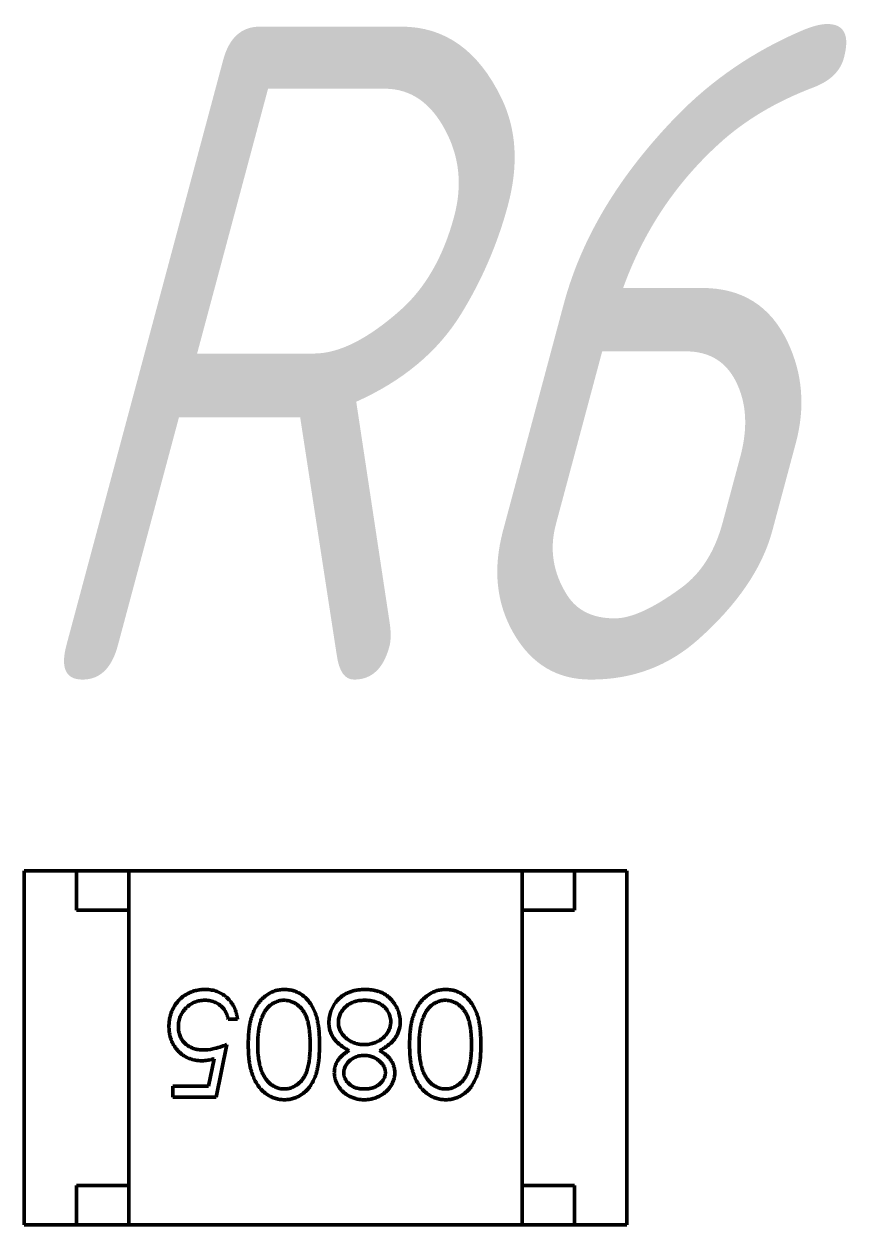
# Model space of a CAD drawing. Header units: millimetres. Extents: x -194 to 1085, y -28 to 392.
# Drawn here: x 695.03 to 701.35, y 292.91 to 302.07 of the extents above; entities that cross this region are included whole.
import ezdxf

# ---------------------------------------------------------------- set-up
doc = ezdxf.new("R2010")
doc.units = ezdxf.units.MM
doc.layers.add('Tonk', color=7, linetype='Continuous', lineweight=15)
doc.layers.add('Видимый контур (ГОСТ)', color=7, linetype='Continuous', lineweight=50)
doc.styles.get("Standard").update_dxf_attribs({"font": '', "width": 0.8, "oblique": 15})
doc.styles.get('Standard').set_extended_font_data('GOST type B')

msp = doc.modelspace()

# ---------------------------------------------------------------- linework, layer by layer
at = {"layer": 'Видимый контур (ГОСТ)'}
for p, q in [((695.02785, 295.6061), (695.02785, 292.9061)), ((695.02785, 295.6061), (695.42785, 295.6061)), ((695.82785, 295.6061), (695.42785, 295.6061)), ((695.42785, 295.6061), (695.42785, 295.3061)), ((695.82785, 292.9061), (695.82785, 295.6061)), ((695.82785, 295.6061), (698.82785, 295.6061)), ((699.22785, 295.6061), (698.82785, 295.6061)), ((698.82785, 292.9061), (698.82785, 295.6061)), ((699.22785, 295.3061), (699.22785, 295.6061)), ((699.62785, 295.6061), (699.22785, 295.6061)), ((699.62785, 295.6061), (699.62785, 292.9061)), ((695.42785, 295.3061), (695.82785, 295.3061)), ((695.82785, 295.3061), (695.82785, 293.2061)), ((698.82785, 295.3061), (699.22785, 295.3061)), ((698.82785, 295.3061), (698.82785, 293.2061)), ((696.65667, 294.47663), (696.58488, 294.47663)), ((696.57462, 294.28176), (696.49257, 293.88176)), ((696.43648, 293.96381), (696.47959, 294.17422)), ((696.16436, 293.96381), (696.43648, 293.96381)), ((696.16436, 293.88176), (696.16436, 293.96381)), ((696.49257, 293.88176), (696.16436, 293.88176)), ((695.42785, 293.2061), (695.42785, 292.9061)), ((695.82785, 293.2061), (695.42785, 293.2061)), ((699.22785, 293.2061), (698.82785, 293.2061)), ((699.22785, 292.9061), (699.22785, 293.2061)), ((695.02785, 292.9061), (695.42785, 292.9061)), ((695.42785, 292.9061), (695.82785, 292.9061)), ((695.82785, 292.9061), (698.82785, 292.9061)), ((698.82785, 292.9061), (699.22785, 292.9061)), ((699.62785, 292.9061), (699.22785, 292.9061))]:
    msp.add_line(p, q, dxfattribs=at)
for points, knots in [([(696.13359, 294.42038), (696.13375, 294.4269), (696.13405, 294.43985), (696.13558, 294.45908), (696.13854, 294.47791), (696.14251, 294.49633), (696.14766, 294.51431), (696.1539, 294.5319), (696.16153, 294.549), (696.16991, 294.56576), (696.17933, 294.5818), (696.1898, 294.59681), (696.20085, 294.611), (696.21275, 294.62422), (696.22559, 294.63639), (696.23923, 294.64758), (696.25356, 294.65798), (696.2688, 294.66716), (696.2846, 294.67561), (696.3012, 294.68254), (696.31822, 294.68873), (696.33591, 294.69367), (696.35421, 294.69754), (696.37317, 294.70017), (696.39269, 294.70209), (696.40592, 294.70221), (696.4126, 294.70227)], [0, 0, 0, 0, 0.0440145, 0.0874341, 0.1301184, 0.1725537, 0.2145548, 0.2562981, 0.2984382, 0.340849, 0.3827152, 0.423924, 0.4642462, 0.5040737, 0.5438619, 0.5835667, 0.6230943, 0.6632291, 0.7035513, 0.7439379, 0.7845413, 0.8257501, 0.8677574, 0.9107452, 0.9549144, 1, 1, 1, 1]), ([(696.4126, 294.70227), (696.42057, 294.70211), (696.43625, 294.7018), (696.45923, 294.69855), (696.48134, 294.6939), (696.50239, 294.68689), (696.52259, 294.67812), (696.54166, 294.66703), (696.56009, 294.65446), (696.57712, 294.63963), (696.59292, 294.62342), (696.60707, 294.60583), (696.61968, 294.58715), (696.63053, 294.56729), (696.63978, 294.5463), (696.64706, 294.5241), (696.65293, 294.50081), (696.65541, 294.48477), (696.65667, 294.47663)], [0, 0, 0, 0, 0.0654211, 0.1287084, 0.1902361, 0.2507244, 0.3106372, 0.3707664, 0.4316147, 0.493523, 0.5558835, 0.6173424, 0.678668, 0.7407114, 0.8029854, 0.8668026, 0.9323472, 1, 1, 1, 1]), ([(696.73872, 294.28208), (696.73887, 294.29431), (696.73916, 294.31815), (696.74066, 294.35301), (696.74363, 294.38593), (696.74733, 294.41697), (696.75246, 294.44601), (696.75877, 294.47315), (696.76578, 294.49851), (696.77443, 294.52188), (696.78389, 294.54358), (696.79419, 294.56385), (696.80522, 294.58286), (696.81724, 294.60046), (696.83006, 294.61677), (696.84393, 294.63151), (696.85849, 294.64504), (696.8739, 294.65707), (696.88999, 294.66761), (696.90644, 294.67703), (696.92353, 294.68462), (696.94088, 294.69115), (696.95874, 294.69613), (696.97708, 294.69957), (696.99582, 294.70199), (697.00848, 294.70218), (697.01484, 294.70227)], [0, 0, 0, 0, 0.0650633, 0.1267732, 0.1855158, 0.2407647, 0.2929798, 0.3422504, 0.3889193, 0.4327757, 0.4746284, 0.5147747, 0.5536059, 0.5914264, 0.6280281, 0.6638036, 0.6989843, 0.7335915, 0.7676285, 0.8012083, 0.8342638, 0.8669807, 0.8997197, 0.9327019, 0.9661759, 1, 1, 1, 1]), ([(697.01484, 294.70227), (697.02115, 294.70216), (697.03359, 294.70195), (697.05203, 294.69978), (697.06992, 294.69628), (697.08736, 294.69139), (697.10444, 294.68539), (697.12092, 294.67759), (697.13698, 294.6686), (697.15259, 294.65836), (697.16745, 294.64663), (697.18165, 294.63365), (697.19482, 294.61911), (697.20708, 294.60323), (697.21873, 294.58616), (697.22945, 294.56766), (697.23936, 294.54781), (697.24842, 294.52648), (697.25645, 294.50336), (697.26355, 294.47818), (697.26915, 294.45073), (697.27395, 294.42121), (697.27782, 294.38952), (697.28046, 294.35562), (697.28209, 294.31954), (697.28224, 294.29479), (697.28231, 294.28208)], [0, 0, 0, 0, 0.0337871, 0.0666217, 0.0992849, 0.1313612, 0.1635852, 0.1961039, 0.2289023, 0.2621581, 0.2959912, 0.3302178, 0.3650598, 0.4009507, 0.4376204, 0.4757075, 0.5153807, 0.5564135, 0.5997648, 0.6464242, 0.6964314, 0.7497815, 0.8065733, 0.8674355, 0.9318868, 1, 1, 1, 1]), ([(697.41468, 294.61445), (697.42105, 294.62144), (697.43369, 294.63534), (697.45536, 294.65339), (697.47913, 294.66855), (697.50493, 294.68091), (697.53268, 294.69053), (697.56237, 294.69744), (697.59406, 294.7014), (697.61585, 294.70197), (697.62702, 294.70227)], [0, 0, 0, 0, 0.1192835, 0.2370929, 0.354796, 0.4745763, 0.5974601, 0.7249262, 0.8588832, 1, 1, 1, 1]), ([(697.62702, 294.70227), (697.63777, 294.702), (697.65868, 294.70149), (697.68912, 294.69802), (697.71749, 294.69193), (697.74396, 294.6836), (697.76837, 294.67277), (697.79065, 294.65928), (697.81112, 294.64368), (697.82917, 294.62553), (697.84519, 294.60609), (697.85926, 294.58603), (697.87096, 294.56536), (697.88086, 294.54437), (697.88844, 294.52278), (697.89369, 294.5007), (697.89703, 294.47817), (697.89747, 294.46296), (697.8977, 294.45531)], [0, 0, 0, 0, 0.0785564, 0.1528628, 0.2235597, 0.2903749, 0.3554031, 0.4182912, 0.4803886, 0.5430726, 0.6049239, 0.6643983, 0.7219426, 0.7783749, 0.8338299, 0.8888612, 0.9440889, 1, 1, 1, 1]), ([(697.96949, 294.28208), (697.96964, 294.29431), (697.96993, 294.31815), (697.97143, 294.35301), (697.9744, 294.38593), (697.9781, 294.41697), (697.98323, 294.44601), (697.98954, 294.47315), (697.99655, 294.49851), (698.0052, 294.52188), (698.01466, 294.54358), (698.02496, 294.56385), (698.03599, 294.58286), (698.04801, 294.60046), (698.06082, 294.61677), (698.0747, 294.63151), (698.08926, 294.64504), (698.10467, 294.65707), (698.12076, 294.66761), (698.13721, 294.67703), (698.1543, 294.68462), (698.17165, 294.69115), (698.18951, 294.69613), (698.20785, 294.69957), (698.22658, 294.70199), (698.23925, 294.70218), (698.24561, 294.70227)], [0, 0, 0, 0, 0.0650633, 0.1267732, 0.1855158, 0.2407647, 0.2929798, 0.3422504, 0.3889193, 0.4327757, 0.4746284, 0.5147747, 0.5536059, 0.5914264, 0.6280281, 0.6638036, 0.6989843, 0.7335915, 0.7676285, 0.8012083, 0.8342638, 0.8669807, 0.8997197, 0.9327019, 0.9661759, 1, 1, 1, 1]), ([(698.24561, 294.70227), (698.25192, 294.70216), (698.26436, 294.70195), (698.2828, 294.69978), (698.30069, 294.69628), (698.31813, 294.69139), (698.33521, 294.68539), (698.35169, 294.67759), (698.36775, 294.6686), (698.38336, 294.65836), (698.39822, 294.64663), (698.41241, 294.63365), (698.42559, 294.61911), (698.43785, 294.60323), (698.4495, 294.58616), (698.46021, 294.56766), (698.47013, 294.54781), (698.47919, 294.52648), (698.48722, 294.50336), (698.49432, 294.47818), (698.49992, 294.45073), (698.50472, 294.42121), (698.50859, 294.38952), (698.51123, 294.35562), (698.51286, 294.31954), (698.51301, 294.29479), (698.51308, 294.28208)], [0, 0, 0, 0, 0.0337871, 0.0666217, 0.0992849, 0.1313612, 0.1635852, 0.1961039, 0.2289023, 0.2621581, 0.2959912, 0.3302178, 0.3650598, 0.4009507, 0.4376204, 0.4757075, 0.5153807, 0.5564135, 0.5997648, 0.6464242, 0.6964314, 0.7497815, 0.8065733, 0.8674355, 0.9318868, 1, 1, 1, 1]), ([(696.40843, 294.62022), (696.40159, 294.62003), (696.3881, 294.61966), (696.36826, 294.61682), (696.3491, 294.61244), (696.33082, 294.60588), (696.31309, 294.59792), (696.29637, 294.5877), (696.28016, 294.57594), (696.26498, 294.56246), (696.25107, 294.54761), (696.23878, 294.53173), (696.22855, 294.51479), (696.21992, 294.49708), (696.21337, 294.47841), (696.2087, 294.45887), (696.20596, 294.4384), (696.20558, 294.42445), (696.20539, 294.41733)], [0, 0, 0, 0, 0.0642073, 0.1264247, 0.1876803, 0.2482164, 0.3083051, 0.369661, 0.4316986, 0.4959469, 0.559758, 0.6222954, 0.6839106, 0.7450924, 0.8067402, 0.8690866, 0.93329, 1, 1, 1, 1]), ([(696.58488, 294.47663), (696.58311, 294.48426), (696.57971, 294.49892), (696.57226, 294.51952), (696.56315, 294.53788), (696.55231, 294.55424), (696.53939, 294.5685), (696.52464, 294.58122), (696.5081, 294.59268), (696.48973, 294.60224), (696.47034, 294.6104), (696.45005, 294.61583), (696.42941, 294.61964), (696.41545, 294.62002), (696.40843, 294.62022)], [0, 0, 0, 0, 0.0946873, 0.1819942, 0.2643769, 0.3421799, 0.4186176, 0.4965091, 0.5773691, 0.6615106, 0.7467326, 0.831258, 0.9152056, 1, 1, 1, 1]), ([(697.01244, 294.62022), (697.00358, 294.61985), (696.98588, 294.61912), (696.96002, 294.61208), (696.93492, 294.60146), (696.91524, 294.5889), (696.90028, 294.57694), (696.88955, 294.56674), (696.87971, 294.55532), (696.87037, 294.543), (696.86181, 294.52955), (696.85403, 294.51502), (696.84692, 294.49938), (696.84287, 294.48846), (696.8408, 294.48288)], [0, 0, 0, 0, 0.1128134, 0.2253939, 0.3395948, 0.4596754, 0.5217352, 0.5839258, 0.6481741, 0.713881, 0.7810045, 0.8514509, 0.9240507, 1, 1, 1, 1]), ([(697.21052, 294.28176), (697.21049, 294.29244), (697.21044, 294.31318), (697.20905, 294.34331), (697.20717, 294.37142), (697.20473, 294.39754), (697.20112, 294.42157), (697.19707, 294.44369), (697.19215, 294.46378), (697.18632, 294.48197), (697.17968, 294.49857), (697.17244, 294.51403), (697.16465, 294.52851), (697.15594, 294.54188), (697.14645, 294.55421), (697.1364, 294.56569), (697.12541, 294.57593), (697.11021, 294.58821), (697.09014, 294.6009), (697.06486, 294.61195), (697.03888, 294.61889), (697.02124, 294.61978), (697.01244, 294.62022)], [0, 0, 0, 0, 0.0729511, 0.1415837, 0.2059265, 0.2653014, 0.3205972, 0.3718165, 0.4187898, 0.4616987, 0.5021336, 0.5408043, 0.5781805, 0.6142969, 0.6496782, 0.6842995, 0.718359, 0.7520809, 0.8176524, 0.8797221, 0.9399656, 1, 1, 1, 1]), ([(697.35411, 294.44874), (697.35428, 294.45644), (697.35463, 294.47169), (697.35767, 294.49419), (697.36222, 294.51605), (697.36887, 294.53725), (697.37749, 294.55768), (697.38811, 294.57736), (697.40014, 294.59661), (697.4098, 294.60845), (697.41468, 294.61445)], [0, 0, 0, 0, 0.1281582, 0.2536731, 0.3773253, 0.4993846, 0.6229184, 0.7458394, 0.8713953, 1, 1, 1, 1]), ([(697.62622, 294.62022), (697.61874, 294.62007), (697.60415, 294.61979), (697.58287, 294.61732), (697.5628, 294.6134), (697.54395, 294.6077), (697.52614, 294.60074), (697.50965, 294.59179), (697.49407, 294.5816), (697.48015, 294.56952), (697.46748, 294.55661), (697.45644, 294.54295), (697.44685, 294.52889), (697.43932, 294.51414), (697.4333, 294.49897), (697.42898, 294.48323), (697.42631, 294.46689), (697.42604, 294.4558), (697.4259, 294.45018)], [0, 0, 0, 0, 0.0765589, 0.1491614, 0.2188268, 0.2855671, 0.3503131, 0.4141252, 0.4771792, 0.540368, 0.6022024, 0.6620337, 0.7199344, 0.7759074, 0.8311149, 0.8866674, 0.9425524, 1, 1, 1, 1]), ([(697.8259, 294.45772), (697.82559, 294.4649), (697.82497, 294.47915), (697.82007, 294.50022), (697.8122, 294.52061), (697.80122, 294.54017), (697.78763, 294.55844), (697.77091, 294.57437), (697.75211, 294.58853), (697.7306, 294.59997), (697.70709, 294.60911), (697.68161, 294.61541), (697.65451, 294.61958), (697.6358, 294.62), (697.62622, 294.62022)], [0, 0, 0, 0, 0.0748982, 0.1485963, 0.2244712, 0.3023227, 0.3819186, 0.4611487, 0.5424171, 0.6267161, 0.7145968, 0.8049029, 0.9001273, 1, 1, 1, 1]), ([(698.24321, 294.62022), (698.23435, 294.61985), (698.21665, 294.61912), (698.19079, 294.61208), (698.16569, 294.60146), (698.14601, 294.5889), (698.13105, 294.57694), (698.12032, 294.56674), (698.11048, 294.55532), (698.10114, 294.543), (698.09258, 294.52955), (698.0848, 294.51502), (698.07769, 294.49938), (698.07364, 294.48846), (698.07157, 294.48288)], [0, 0, 0, 0, 0.1128134, 0.2253939, 0.3395948, 0.4596754, 0.5217352, 0.5839258, 0.6481741, 0.713881, 0.7810045, 0.8514509, 0.9240507, 1, 1, 1, 1]), ([(698.44129, 294.28176), (698.44126, 294.29244), (698.44121, 294.31318), (698.43982, 294.34331), (698.43794, 294.37142), (698.4355, 294.39754), (698.43189, 294.42157), (698.42784, 294.44369), (698.42292, 294.46378), (698.41709, 294.48197), (698.41045, 294.49857), (698.40321, 294.51403), (698.39542, 294.52851), (698.38671, 294.54188), (698.37722, 294.55421), (698.36717, 294.56569), (698.35618, 294.57593), (698.34098, 294.58821), (698.32091, 294.6009), (698.29563, 294.61195), (698.26965, 294.61889), (698.25201, 294.61978), (698.24321, 294.62022)], [0, 0, 0, 0, 0.0729511, 0.1415837, 0.2059265, 0.2653014, 0.3205972, 0.3718165, 0.4187898, 0.4616987, 0.5021336, 0.5408043, 0.5781805, 0.6142969, 0.6496782, 0.6842995, 0.718359, 0.7520809, 0.8176524, 0.8797221, 0.9399656, 1, 1, 1, 1]), ([(696.38536, 294.15868), (696.37642, 294.15887), (696.35886, 294.15925), (696.33316, 294.1629), (696.30862, 294.16865), (696.28531, 294.17668), (696.26317, 294.18694), (696.24241, 294.19976), (696.22272, 294.21474), (696.20444, 294.23197), (696.18787, 294.25092), (696.17329, 294.2713), (696.16091, 294.2929), (696.15095, 294.31594), (696.143, 294.34016), (696.13771, 294.36582), (696.13419, 294.39266), (696.13379, 294.41102), (696.13359, 294.42038)], [0, 0, 0, 0, 0.0658076, 0.1293943, 0.1908941, 0.2512811, 0.310815, 0.370371, 0.4307683, 0.4928813, 0.5551039, 0.6160671, 0.677256, 0.7382598, 0.8007621, 0.8647776, 0.9310453, 1, 1, 1, 1]), ([(696.20539, 294.41733), (696.20554, 294.41091), (696.20583, 294.39835), (696.20824, 294.37998), (696.21243, 294.36259), (696.21824, 294.34611), (696.22562, 294.33051), (696.23463, 294.31579), (696.24546, 294.30214), (696.25782, 294.28954), (696.27136, 294.27792), (696.28632, 294.26802), (696.30238, 294.25968), (696.31935, 294.25249), (696.33763, 294.24732), (696.35685, 294.24344), (696.37724, 294.2412), (696.39117, 294.24089), (696.39834, 294.24073)], [0, 0, 0, 0, 0.0653514, 0.127916, 0.1883602, 0.2472161, 0.3056301, 0.3637698, 0.4226609, 0.4826873, 0.5433002, 0.604118, 0.6649649, 0.7274135, 0.7914676, 0.8580554, 0.9270368, 1, 1, 1, 1]), ([(696.8408, 294.48288), (696.83839, 294.47574), (696.8335, 294.46125), (696.82718, 294.43876), (696.82221, 294.41517), (696.81774, 294.39062), (696.81469, 294.36492), (696.81223, 294.33815), (696.81079, 294.3103), (696.81061, 294.29137), (696.81052, 294.28176)], [0, 0, 0, 0, 0.1105883, 0.2245418, 0.3425035, 0.4643241, 0.590756, 0.7222275, 0.8588428, 1, 1, 1, 1]), ([(697.50875, 294.23608), (697.50221, 294.2395), (697.48943, 294.24616), (697.47124, 294.25688), (697.45462, 294.26818), (697.4391, 294.27952), (697.42496, 294.29135), (697.41236, 294.3037), (697.40098, 294.31627), (697.39105, 294.32927), (697.38232, 294.34266), (697.37478, 294.35649), (697.36833, 294.37071), (697.36322, 294.3855), (697.35901, 294.40062), (697.35611, 294.41628), (697.35455, 294.43236), (697.35426, 294.44324), (697.35411, 294.44874)], [0, 0, 0, 0, 0.0795248, 0.1551, 0.2272198, 0.2959105, 0.3620559, 0.4255201, 0.4858127, 0.5444947, 0.6014596, 0.6578406, 0.7139745, 0.769468, 0.82613, 0.8828854, 0.9407009, 1, 1, 1, 1]), ([(697.4259, 294.45018), (697.42611, 294.44473), (697.42652, 294.43397), (697.42911, 294.41802), (697.43366, 294.40261), (697.43991, 294.38756), (697.44822, 294.37317), (697.45801, 294.35906), (697.46983, 294.34563), (697.48318, 294.33278), (697.49773, 294.32089), (697.5132, 294.31037), (697.52946, 294.30151), (697.54649, 294.29431), (697.56424, 294.28864), (697.5827, 294.28468), (697.6019, 294.28219), (697.61494, 294.2819), (697.62157, 294.28176)], [0, 0, 0, 0, 0.0573394, 0.1130633, 0.1691814, 0.2257746, 0.2838263, 0.3434543, 0.405907, 0.4713923, 0.5380028, 0.6030636, 0.6676018, 0.7322254, 0.7970048, 0.863048, 0.930357, 1, 1, 1, 1]), ([(697.62157, 294.28176), (697.62869, 294.28188), (697.64265, 294.28213), (697.66309, 294.28489), (697.68272, 294.28874), (697.70145, 294.29458), (697.71929, 294.30216), (697.73632, 294.31129), (697.75242, 294.32208), (697.76737, 294.3344), (697.78102, 294.34767), (697.793, 294.36172), (697.80317, 294.37628), (697.81136, 294.39155), (697.81808, 294.40719), (697.8225, 294.42361), (697.82533, 294.44047), (697.82571, 294.45194), (697.8259, 294.45772)], [0, 0, 0, 0, 0.0712687, 0.1398118, 0.2064974, 0.2715352, 0.3360818, 0.4005284, 0.4649838, 0.5300503, 0.5944234, 0.6555827, 0.7148491, 0.7721151, 0.8289992, 0.8851222, 0.9420794, 1, 1, 1, 1]), ([(697.8977, 294.45531), (697.89756, 294.4497), (697.8973, 294.43861), (697.8955, 294.42221), (697.89259, 294.40626), (697.88865, 294.39069), (697.8833, 294.3756), (697.87684, 294.36094), (697.86932, 294.34668), (697.86061, 294.33275), (697.85049, 294.31933), (697.83902, 294.30622), (697.82599, 294.29359), (697.81153, 294.28131), (697.79581, 294.26916), (697.77842, 294.25779), (697.75983, 294.24639), (697.74662, 294.23958), (697.73984, 294.23608)], [0, 0, 0, 0, 0.0588536, 0.1163155, 0.1726748, 0.2287804, 0.2845804, 0.3402565, 0.3966298, 0.4535073, 0.5123182, 0.5726484, 0.6360219, 0.7023629, 0.7714831, 0.8441845, 0.9200698, 1, 1, 1, 1]), ([(698.07157, 294.48288), (698.06916, 294.47574), (698.06427, 294.46125), (698.05795, 294.43876), (698.05298, 294.41517), (698.04851, 294.39062), (698.04546, 294.36492), (698.043, 294.33815), (698.04156, 294.3103), (698.04138, 294.29137), (698.04129, 294.28176)], [0, 0, 0, 0, 0.1105883, 0.2245418, 0.3425035, 0.4643241, 0.590756, 0.7222275, 0.8588428, 1, 1, 1, 1]), ([(696.39834, 294.24073), (696.41151, 294.24101), (696.43848, 294.24159), (696.51897, 294.26036), (696.55669, 294.27486), (696.57462, 294.28176)], [0, 0, 0, 0, 0.001976248, 0.001976248, 0.003940074, 0.003940074, 0.003940074, 0.003940074]), ([(697.01484, 293.86124), (697.00848, 293.86135), (696.99583, 293.86158), (696.97712, 293.86371), (696.95885, 293.86724), (696.94108, 293.87225), (696.92368, 293.87847), (696.90678, 293.88626), (696.89028, 293.89533), (696.87443, 293.90599), (696.85907, 293.91787), (696.84457, 293.9313), (696.83092, 293.94615), (696.81797, 293.96225), (696.80607, 293.97991), (696.79474, 293.99883), (696.7846, 294.01934), (696.77483, 294.0411), (696.7664, 294.0647), (696.75879, 294.09002), (696.75265, 294.11735), (696.74753, 294.14655), (696.74357, 294.17773), (696.74068, 294.21082), (696.73916, 294.24584), (696.73887, 294.26979), (696.73872, 294.28208)], [0, 0, 0, 0, 0.0337881, 0.0671939, 0.0998624, 0.1325666, 0.1651512, 0.1979132, 0.231319, 0.2650833, 0.2992553, 0.3343986, 0.3699428, 0.4062836, 0.4440638, 0.4829977, 0.5233544, 0.5655366, 0.6096129, 0.6563908, 0.7058855, 0.7583245, 0.8138318, 0.8727946, 0.9347222, 1, 1, 1, 1]), ([(696.81052, 294.28176), (696.81064, 294.27214), (696.81089, 294.25333), (696.81183, 294.22578), (696.81426, 294.19962), (696.81695, 294.17473), (696.82093, 294.15124), (696.82522, 294.12897), (696.83098, 294.10818), (696.83713, 294.08855), (696.84417, 294.07031), (696.85193, 294.05337), (696.8602, 294.03765), (696.8692, 294.02319), (696.8788, 294.00992), (696.88926, 293.99812), (696.90016, 293.98742), (696.91543, 293.9752), (696.93543, 293.96274), (696.9603, 293.95127), (696.9862, 293.94469), (697.0037, 293.94376), (697.01244, 293.94329)], [0, 0, 0, 0, 0.0656812, 0.1284865, 0.1881751, 0.2451061, 0.2994484, 0.3508229, 0.3999417, 0.4466717, 0.4912545, 0.5333763, 0.5738528, 0.6125263, 0.6495971, 0.685532, 0.7201058, 0.7538377, 0.8189254, 0.8804935, 0.9403113, 1, 1, 1, 1]), ([(697.01244, 293.94329), (697.02129, 293.94376), (697.039, 293.94469), (697.06516, 293.95125), (697.09023, 293.96268), (697.11018, 293.97524), (697.12546, 293.9872), (697.13622, 293.99758), (697.14631, 294.00892), (697.15561, 294.02136), (697.16431, 294.03472), (697.17231, 294.04912), (697.17951, 294.06462), (697.18616, 294.08122), (697.19201, 294.09941), (697.19683, 294.11947), (697.20128, 294.14152), (697.20443, 294.16569), (697.20724, 294.19181), (697.20904, 294.21998), (697.21044, 294.25017), (697.21049, 294.27102), (697.21052, 294.28176)], [0, 0, 0, 0, 0.0603866, 0.1208832, 0.1827546, 0.247811, 0.2812991, 0.3150876, 0.3497024, 0.3848566, 0.4209662, 0.4585112, 0.4971747, 0.537602, 0.580503, 0.6274675, 0.6783882, 0.7339832, 0.7937467, 0.8577137, 0.9266979, 1, 1, 1, 1]), ([(697.28231, 294.28208), (697.28224, 294.26925), (697.28209, 294.24435), (697.28047, 294.20805), (697.27778, 294.174), (697.27409, 294.1422), (697.2696, 294.11263), (697.26361, 294.08538), (697.2568, 294.06031), (697.2489, 294.03736), (697.23999, 294.01619), (697.23029, 293.99644), (697.21941, 293.97812), (697.20799, 293.96095), (697.19555, 293.9452), (697.18246, 293.93065), (697.16819, 293.91764), (697.15324, 293.90579), (697.13746, 293.8954), (697.12131, 293.88625), (697.10468, 293.87844), (697.08753, 293.87229), (697.06999, 293.86721), (697.05203, 293.86374), (697.03359, 293.86156), (697.02115, 293.86135), (697.01484, 293.86124)], [0, 0, 0, 0, 0.0685946, 0.133246, 0.1943126, 0.2512792, 0.3045134, 0.3542349, 0.4004806, 0.4434108, 0.4840149, 0.5232523, 0.5610424, 0.5979002, 0.6335185, 0.6683144, 0.7024957, 0.7366854, 0.7702932, 0.8034373, 0.835913, 0.8684602, 0.9008465, 0.9334665, 0.9662576, 1, 1, 1, 1]), ([(697.39513, 294.06877), (697.39546, 294.07746), (697.3961, 294.0945), (697.40152, 294.11935), (697.41064, 294.14263), (697.4231, 294.16459), (697.43933, 294.18483), (697.45913, 294.20363), (697.48233, 294.22112), (697.49976, 294.23099), (697.50875, 294.23608)], [0, 0, 0, 0, 0.121904, 0.2394126, 0.3554101, 0.4720907, 0.592859, 0.7187035, 0.8548924, 1, 1, 1, 1]), ([(697.73984, 294.23608), (697.74912, 294.23102), (697.76709, 294.22123), (697.79087, 294.20323), (697.81131, 294.18373), (697.82782, 294.16233), (697.84082, 294.13969), (697.84974, 294.11596), (697.85577, 294.09156), (697.85637, 294.0749), (697.85667, 294.06653)], [0, 0, 0, 0, 0.1458601, 0.2824259, 0.4108504, 0.5350294, 0.6547011, 0.7701334, 0.8845558, 1, 1, 1, 1]), ([(698.24561, 293.86124), (698.23925, 293.86135), (698.2266, 293.86158), (698.20789, 293.86371), (698.18962, 293.86724), (698.17185, 293.87225), (698.15445, 293.87847), (698.13755, 293.88626), (698.12105, 293.89533), (698.1052, 293.90599), (698.08984, 293.91787), (698.07534, 293.9313), (698.06169, 293.94615), (698.04874, 293.96225), (698.03684, 293.97991), (698.02551, 293.99883), (698.01537, 294.01934), (698.0056, 294.0411), (697.99717, 294.0647), (697.98956, 294.09002), (697.98342, 294.11735), (697.9783, 294.14655), (697.97434, 294.17773), (697.97145, 294.21082), (697.96993, 294.24584), (697.96964, 294.26979), (697.96949, 294.28208)], [0, 0, 0, 0, 0.0337881, 0.0671939, 0.0998624, 0.1325666, 0.1651512, 0.1979132, 0.231319, 0.2650833, 0.2992553, 0.3343986, 0.3699428, 0.4062836, 0.4440638, 0.4829977, 0.5233544, 0.5655366, 0.6096129, 0.6563908, 0.7058855, 0.7583245, 0.8138318, 0.8727946, 0.9347222, 1, 1, 1, 1]), ([(698.04129, 294.28176), (698.04141, 294.27214), (698.04166, 294.25333), (698.0426, 294.22578), (698.04503, 294.19962), (698.04772, 294.17473), (698.0517, 294.15124), (698.05599, 294.12897), (698.06175, 294.10818), (698.0679, 294.08855), (698.07494, 294.07031), (698.08269, 294.05337), (698.09097, 294.03765), (698.09997, 294.02319), (698.10957, 294.00992), (698.12002, 293.99812), (698.13093, 293.98742), (698.1462, 293.9752), (698.16619, 293.96274), (698.19107, 293.95127), (698.21696, 293.94469), (698.23447, 293.94376), (698.24321, 293.94329)], [0, 0, 0, 0, 0.0656812, 0.1284865, 0.1881751, 0.2451061, 0.2994484, 0.3508229, 0.3999417, 0.4466717, 0.4912545, 0.5333763, 0.5738528, 0.6125263, 0.6495971, 0.685532, 0.7201058, 0.7538377, 0.8189254, 0.8804935, 0.9403113, 1, 1, 1, 1]), ([(698.24321, 293.94329), (698.25206, 293.94376), (698.26977, 293.94469), (698.29593, 293.95125), (698.321, 293.96268), (698.34095, 293.97524), (698.35623, 293.9872), (698.36699, 293.99758), (698.37708, 294.00892), (698.38638, 294.02136), (698.39508, 294.03472), (698.40308, 294.04912), (698.41028, 294.06462), (698.41693, 294.08122), (698.42278, 294.09941), (698.4276, 294.11947), (698.43205, 294.14152), (698.4352, 294.16569), (698.43801, 294.19181), (698.43981, 294.21998), (698.44121, 294.25017), (698.44126, 294.27102), (698.44129, 294.28176)], [0, 0, 0, 0, 0.0603866, 0.1208832, 0.1827546, 0.247811, 0.2812991, 0.3150876, 0.3497024, 0.3848566, 0.4209662, 0.4585112, 0.4971747, 0.537602, 0.580503, 0.6274675, 0.6783882, 0.7339832, 0.7937467, 0.8577137, 0.9266979, 1, 1, 1, 1]), ([(698.51308, 294.28208), (698.51301, 294.26925), (698.51286, 294.24435), (698.51124, 294.20805), (698.50855, 294.174), (698.50486, 294.1422), (698.50037, 294.11263), (698.49438, 294.08538), (698.48756, 294.06031), (698.47967, 294.03736), (698.47076, 294.01619), (698.46106, 293.99644), (698.45018, 293.97812), (698.43876, 293.96095), (698.42632, 293.9452), (698.41323, 293.93065), (698.39896, 293.91764), (698.38401, 293.90579), (698.36823, 293.8954), (698.35208, 293.88625), (698.33545, 293.87844), (698.3183, 293.87229), (698.30076, 293.86721), (698.2828, 293.86374), (698.26436, 293.86156), (698.25192, 293.86135), (698.24561, 293.86124)], [0, 0, 0, 0, 0.0685946, 0.133246, 0.1943126, 0.2512792, 0.3045134, 0.3542349, 0.4004806, 0.4434108, 0.4840149, 0.5232523, 0.5610424, 0.5979002, 0.6335185, 0.6683144, 0.7024957, 0.7366854, 0.7702932, 0.8034373, 0.835913, 0.8684602, 0.9008465, 0.9334665, 0.9662576, 1, 1, 1, 1]), ([(696.47959, 294.17422), (696.47112, 294.17188), (696.45471, 294.16735), (696.43049, 294.16232), (696.4075, 294.15929), (696.39258, 294.15888), (696.38536, 294.15868)], [0, 0, 0, 0, 0.2750684, 0.5329015, 0.7739735, 1, 1, 1, 1]), ([(697.62334, 294.1997), (697.61654, 294.1995), (697.603, 294.19911), (697.58305, 294.19542), (697.56366, 294.18961), (697.54502, 294.18166), (697.52762, 294.17169), (697.51212, 294.15975), (697.49863, 294.14612), (697.48731, 294.13101), (697.47853, 294.11493), (697.4717, 294.0988), (697.4677, 294.08243), (697.46718, 294.07147), (697.46693, 294.06605)], [0, 0, 0, 0, 0.0896899, 0.178494, 0.2668378, 0.3565582, 0.4453342, 0.5308058, 0.6140762, 0.6977071, 0.7791419, 0.8553536, 0.9285568, 1, 1, 1, 1]), ([(697.78488, 294.06765), (697.78472, 294.07183), (697.78441, 294.08009), (697.78201, 294.09228), (697.77843, 294.10426), (697.77279, 294.11575), (697.76604, 294.12714), (697.75769, 294.13814), (697.74775, 294.14881), (697.73655, 294.15903), (697.72434, 294.16861), (697.71141, 294.17692), (697.69791, 294.18388), (697.68399, 294.18967), (697.6695, 294.19417), (697.65454, 294.19736), (697.6391, 294.19935), (697.62863, 294.19958), (697.62334, 294.1997)], [0, 0, 0, 0, 0.0545639, 0.1078262, 0.1619237, 0.2175097, 0.2744983, 0.3348148, 0.3975549, 0.4647546, 0.5329012, 0.6000972, 0.6653542, 0.7310836, 0.7968835, 0.8632916, 0.9308312, 1, 1, 1, 1]), ([(697.62222, 293.86124), (697.61204, 293.86157), (697.59198, 293.86223), (697.5625, 293.86766), (697.53429, 293.87674), (697.50745, 293.88906), (697.48246, 293.90424), (697.46038, 293.92261), (697.44087, 293.94322), (697.42474, 293.96629), (697.41144, 293.99067), (697.40219, 294.01618), (697.39625, 294.04228), (697.39551, 294.05993), (697.39513, 294.06877)], [0, 0, 0, 0, 0.0894097, 0.1763058, 0.2626259, 0.3494457, 0.4354983, 0.5189281, 0.6013547, 0.6842564, 0.7658067, 0.8448769, 0.9222798, 1, 1, 1, 1]), ([(697.46693, 294.06605), (697.46705, 294.06225), (697.46729, 294.05471), (697.46928, 294.04357), (697.47256, 294.03268), (697.47701, 294.02196), (697.48287, 294.01155), (697.48981, 294.00129), (697.49824, 293.99141), (697.5077, 293.98168), (697.51843, 293.97268), (697.53041, 293.96476), (697.54357, 293.95804), (697.55792, 293.95258), (697.57341, 293.94848), (697.58995, 293.94541), (697.6077, 293.94368), (697.61991, 293.94342), (697.62622, 293.94329)], [0, 0, 0, 0, 0.0509024, 0.101034, 0.1510838, 0.203062, 0.2562484, 0.3108467, 0.3687691, 0.430015, 0.4925196, 0.5560487, 0.6219957, 0.6901924, 0.7613849, 0.8363562, 0.915487, 1, 1, 1, 1]), ([(697.85667, 294.06653), (697.8563, 294.05801), (697.85554, 294.04087), (697.84947, 294.01536), (697.83957, 293.9903), (697.8261, 293.96582), (697.80933, 293.94275), (697.7892, 293.92206), (697.76621, 293.90393), (697.74045, 293.88871), (697.71274, 293.87632), (697.68351, 293.86778), (697.65325, 293.8622), (697.63266, 293.86156), (697.62222, 293.86124)], [0, 0, 0, 0, 0.0740584, 0.1488704, 0.2266677, 0.3077348, 0.3911572, 0.4739294, 0.5579278, 0.6449893, 0.7333641, 0.821092, 0.9092872, 1, 1, 1, 1]), ([(697.62622, 293.94329), (697.63183, 293.94344), (697.64281, 293.94373), (697.65891, 293.94526), (697.67422, 293.94822), (697.6889, 293.95216), (697.70274, 293.95748), (697.71595, 293.96374), (697.72828, 293.97135), (697.7399, 293.97989), (697.75035, 293.98929), (697.75964, 293.99907), (697.76734, 294.00944), (697.77389, 294.02014), (697.77864, 294.03149), (697.7822, 294.04313), (697.7846, 294.05521), (697.78478, 294.06347), (697.78488, 294.06765)], [0, 0, 0, 0, 0.0752433, 0.1472088, 0.2164471, 0.284025, 0.3506554, 0.4150313, 0.4796298, 0.5446516, 0.6080442, 0.6678276, 0.7251142, 0.7809917, 0.835527, 0.8894382, 0.9440721, 1, 1, 1, 1])]:
    msp.add_open_spline(points, degree=3, knots=knots, dxfattribs=at)

# ---------------------------------------------------------------- texts
at = {"layer": 'Tonk', "insert": (694.87176, 302.06577), "char_height": 5, "attachment_point": 1}
msp.add_mtext_dynamic_manual_height_columns('R6', width=12.8256962, gutter_width=40, heights=[0], dxfattribs=at)

doc.saveas('drawing.dxf')
